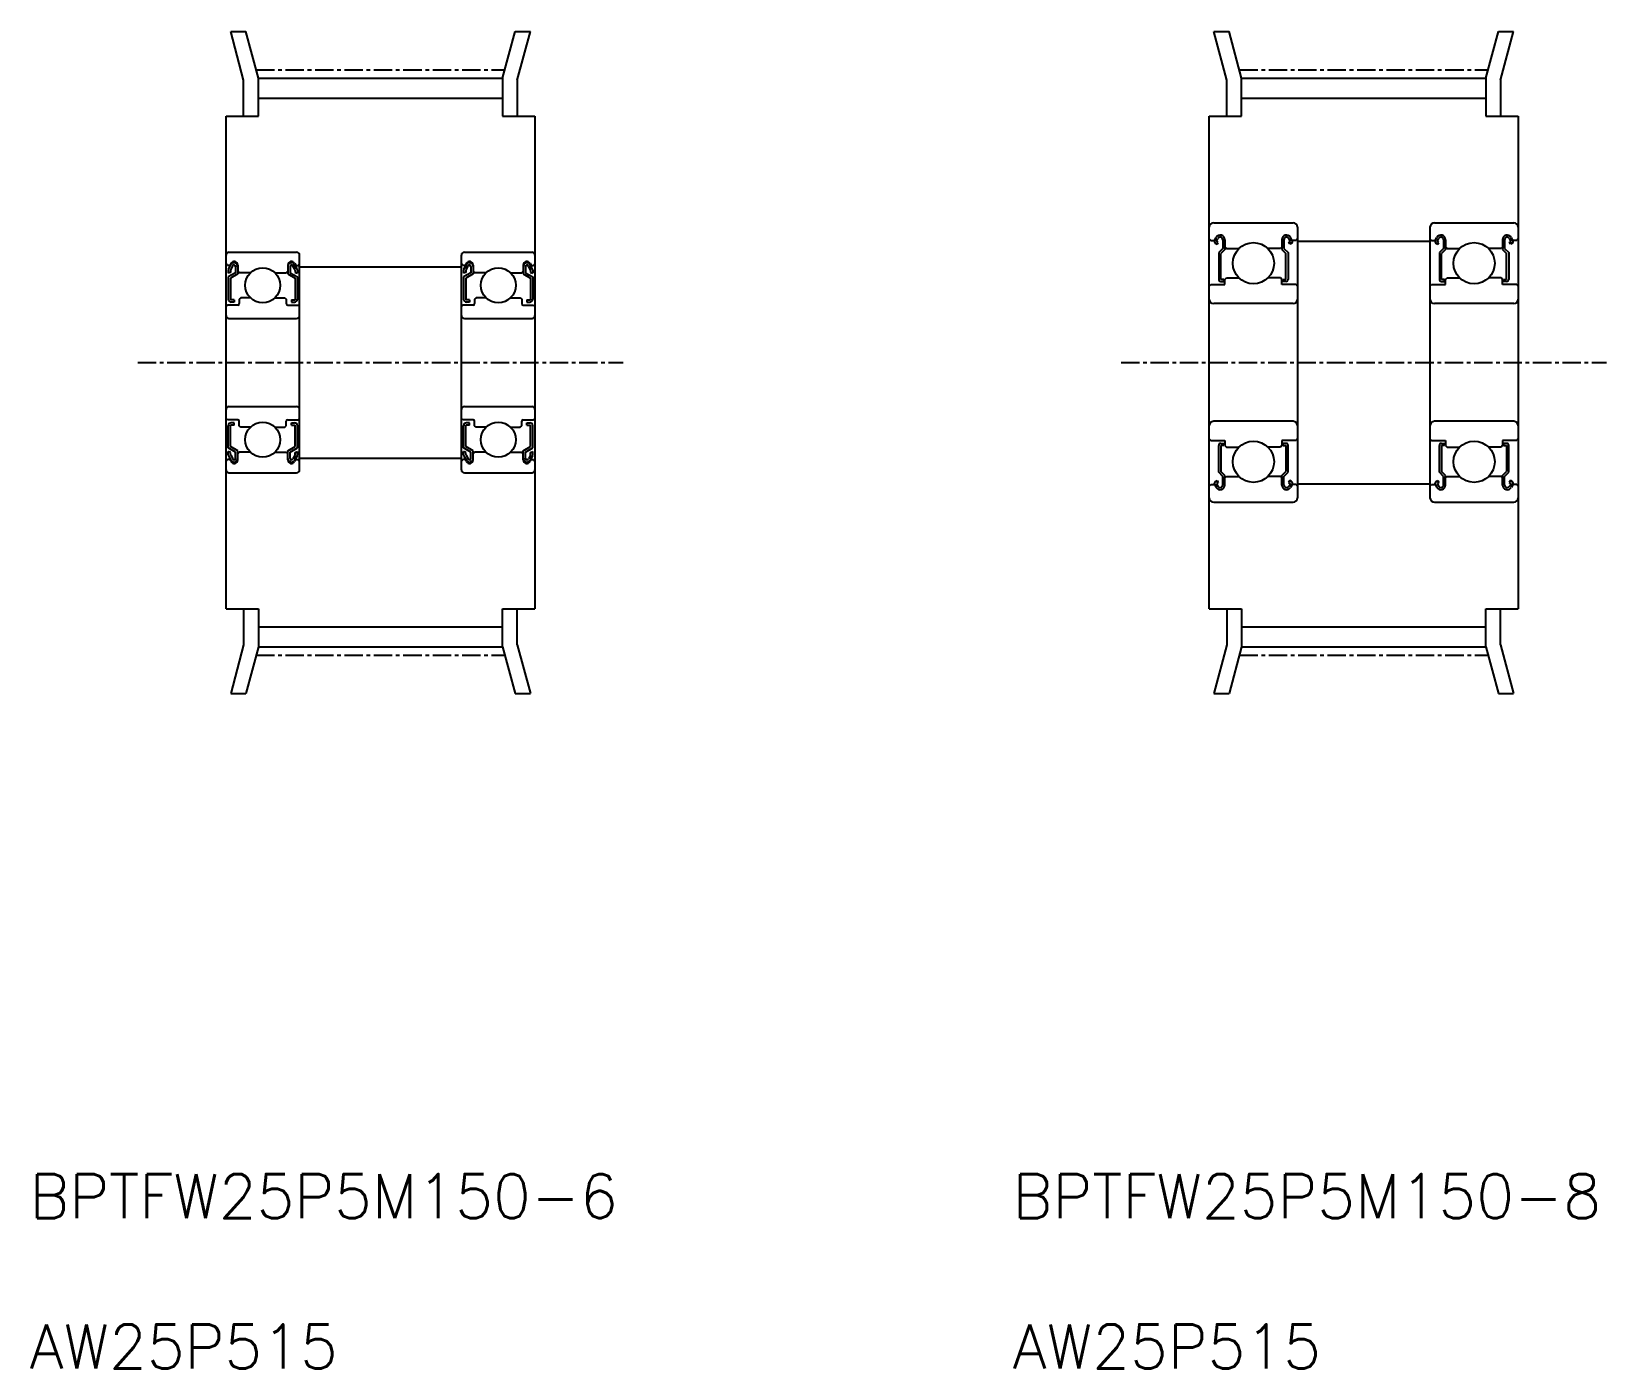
# Model space of a CAD drawing. Extents: x 22 to 129, y 0 to 91.
import ezdxf
from ezdxf.enums import TextEntityAlignment as Align

# ---------------------------------------------------------------- set-up
doc = ezdxf.new("R2010")
doc.units = 0
doc.linetypes.add('CENTER', pattern=[2, 1.25, -0.25, 0.25, -0.25])
doc.layers.get('0').update_dxf_attribs({"linetype": 'CONTINUOUS'})
doc.layers.add('CENTER', color=1, linetype='CONTINUOUS')
doc.styles.get("Standard").update_dxf_attribs({"font": 'txt.shx', "bigfont": 'bigfont.shx'})

msp = doc.modelspace()

# ---------------------------------------------------------------- linework, layer by layer
at = {"color": 7, "linetype": 'CONTINUOUS'}
for p, q in [((35.52, 91.21), (36.55, 91.21)), ((36.4, 87.91), (35.52, 91.21)), ((37.4, 88.04), (36.55, 91.21)), ((54, 88.04), (54.85, 91.21)), ((54.85, 91.21), (55.89, 91.21)), ((55, 87.91), (55.89, 91.21)), ((103.23, 87.91), (102.34, 91.21)), ((102.34, 91.21), (103.38, 91.21)), ((104.23, 88.04), (103.38, 91.21)), ((120.83, 88.04), (121.68, 91.21)), ((121.68, 91.21), (122.71, 91.21)), ((121.83, 87.91), (122.71, 91.21)), ((36.4, 85.46), (36.4, 87.91)), ((37.4, 85.46), (37.4, 88.04)), ((37.4, 88.04), (54, 88.04)), ((54, 88.04), (54, 85.46)), ((55, 87.91), (55, 85.46)), ((103.23, 85.46), (103.23, 87.91)), ((104.23, 88.04), (120.83, 88.04)), ((104.23, 85.46), (104.23, 88.04)), ((120.83, 88.04), (120.83, 85.46)), ((121.83, 87.91), (121.83, 85.46)), ((37.4, 86.68), (54, 86.68)), ((104.23, 86.68), (120.83, 86.68)), ((35.2, 51.96), (35.2, 85.46)), ((35.2, 85.46), (37.4, 85.46)), ((54, 85.46), (56.2, 85.46)), ((56.2, 85.46), (56.2, 51.96)), ((102.03, 85.46), (104.23, 85.46)), ((102.03, 51.96), (102.03, 85.46)), ((120.83, 85.46), (123.03, 85.46)), ((123.03, 85.46), (123.03, 51.96)), ((102.33, 78.21), (107.73, 78.21)), ((117.33, 78.21), (122.73, 78.21)), ((102.03, 77.11), (102.13, 77.01)), ((102.38, 77.01), (102.5, 77.21)), ((102.51, 76.94), (102.62, 77.14)), ((107.55, 76.94), (107.43, 77.14)), ((107.67, 77.01), (107.56, 77.21)), ((108.03, 77.11), (107.93, 77.01)), ((108.03, 77.91), (108.03, 59.51)), ((117.03, 77.91), (117.03, 59.51)), ((117.03, 77.11), (117.13, 77.01)), ((117.38, 77.01), (117.5, 77.21)), ((117.51, 76.94), (117.62, 77.14)), ((122.55, 76.94), (122.43, 77.14)), ((122.67, 77.01), (122.56, 77.21)), ((123.03, 77.11), (122.93, 77.01)), ((35.4, 76.21), (40, 76.21)), ((40.2, 61.41), (40.2, 76.01)), ((51.2, 61.41), (51.2, 76.01)), ((51.4, 76.21), (56, 76.21)), ((102.13, 77.01), (102.38, 77.01)), ((102.43, 76.82), (102.56, 76.75)), ((102.63, 76.87), (102.51, 76.94)), ((102.56, 76.75), (102.63, 76.87)), ((102.95, 76.46), (102.67, 76.18)), ((102.67, 76.18), (102.67, 74.36)), ((103.09, 76.4), (102.81, 76.12)), ((102.81, 74.36), (102.81, 76.12)), ((102.95, 77.05), (102.95, 76.46)), ((103.09, 77.05), (103.09, 76.4)), ((103.09, 76.56), (103.19, 76.46)), ((103.19, 76.46), (104.05, 76.46)), ((106.86, 76.46), (106.01, 76.46)), ((106.96, 76.56), (106.86, 76.46)), ((106.96, 77.05), (106.96, 76.4)), ((106.96, 76.4), (107.24, 76.12)), ((107.1, 77.05), (107.1, 76.46)), ((107.1, 76.46), (107.39, 76.18)), ((107.24, 74.36), (107.24, 76.12)), ((107.39, 76.18), (107.39, 74.36)), ((107.42, 76.87), (107.55, 76.94)), ((107.5, 76.75), (107.42, 76.87)), ((107.62, 76.82), (107.5, 76.75)), ((107.93, 77.01), (107.67, 77.01)), ((108.03, 76.96), (117.03, 76.96)), ((117.13, 77.01), (117.38, 77.01)), ((117.43, 76.82), (117.56, 76.75)), ((117.63, 76.87), (117.51, 76.94)), ((117.56, 76.75), (117.63, 76.87)), ((117.95, 76.46), (117.67, 76.18)), ((117.67, 76.18), (117.67, 74.36)), ((118.09, 76.4), (117.81, 76.12)), ((117.81, 74.36), (117.81, 76.12)), ((117.95, 77.05), (117.95, 76.46)), ((118.09, 77.05), (118.09, 76.4)), ((118.09, 76.56), (118.19, 76.46)), ((118.19, 76.46), (119.05, 76.46)), ((121.86, 76.46), (121.01, 76.46)), ((121.96, 76.56), (121.86, 76.46)), ((121.96, 77.05), (121.96, 76.4)), ((121.96, 76.4), (122.24, 76.12)), ((122.1, 77.05), (122.1, 76.46)), ((122.1, 76.46), (122.39, 76.18)), ((122.24, 74.36), (122.24, 76.12)), ((122.39, 76.18), (122.39, 74.36)), ((122.42, 76.87), (122.55, 76.94)), ((122.5, 76.75), (122.42, 76.87)), ((122.62, 76.82), (122.5, 76.75)), ((122.93, 77.01), (122.67, 77.01)), ((35.3, 75.31), (35.2, 75.41)), ((35.45, 75.31), (35.3, 75.31)), ((35.35, 75.01), (35.35, 74.78)), ((35.37, 75.06), (35.56, 75.4)), ((35.54, 75.46), (35.45, 75.31)), ((35.5, 74.97), (35.5, 74.83)), ((35.52, 75.02), (35.66, 75.26)), ((35.85, 75.24), (35.85, 74.81)), ((36, 75.33), (36, 74.91)), ((36, 75.24), (36, 74.73)), ((39.4, 75.33), (39.4, 74.91)), ((39.4, 75.24), (39.4, 74.73)), ((39.55, 75.24), (39.55, 74.81)), ((39.89, 75.02), (39.75, 75.26)), ((40.04, 75.06), (39.84, 75.4)), ((39.87, 75.46), (39.95, 75.31)), ((39.9, 74.97), (39.9, 74.83)), ((39.95, 75.31), (40.1, 75.31)), ((40.05, 75.01), (40.05, 74.78)), ((40.1, 75.31), (40.2, 75.41)), ((40.2, 75.21), (51.2, 75.21)), ((51.3, 75.31), (51.2, 75.41)), ((51.45, 75.31), (51.3, 75.31)), ((51.35, 75.01), (51.35, 74.78)), ((51.37, 75.06), (51.56, 75.4)), ((51.54, 75.46), (51.45, 75.31)), ((51.5, 74.97), (51.5, 74.83)), ((51.52, 75.02), (51.66, 75.26)), ((51.85, 75.24), (51.85, 74.81)), ((52, 75.33), (52, 74.91)), ((52, 75.24), (52, 74.73)), ((55.4, 75.33), (55.4, 74.91)), ((55.4, 75.24), (55.4, 74.73)), ((55.55, 75.24), (55.55, 74.81)), ((55.89, 75.02), (55.75, 75.26)), ((56.04, 75.06), (55.84, 75.4)), ((55.87, 75.46), (55.95, 75.31)), ((55.9, 74.97), (55.9, 74.83)), ((55.95, 75.31), (56.1, 75.31)), ((56.05, 75.01), (56.05, 74.78)), ((56.1, 75.31), (56.2, 75.41)), ((108.03, 75.61), (108.03, 75.61)), ((123.03, 75.61), (123.03, 75.61)), ((35.5, 74.83), (35.35, 74.78)), ((35.85, 74.81), (35.35, 74.53)), ((35.35, 74.53), (35.35, 73.01)), ((36, 74.73), (35.5, 74.44)), ((35.5, 74.44), (35.5, 72.96)), ((36.1, 74.81), (36, 74.91)), ((36.87, 74.81), (36.1, 74.81)), ((38.54, 74.81), (39.3, 74.81)), ((39.3, 74.81), (39.4, 74.91)), ((39.4, 74.73), (39.9, 74.44)), ((39.55, 74.81), (40.05, 74.53)), ((39.9, 74.83), (40.05, 74.78)), ((39.9, 74.44), (39.9, 72.96)), ((40.05, 74.53), (40.05, 73.01)), ((51.5, 74.83), (51.35, 74.78)), ((51.85, 74.81), (51.35, 74.53)), ((51.35, 74.53), (51.35, 73.01)), ((52, 74.73), (51.5, 74.44)), ((51.5, 74.44), (51.5, 72.96)), ((52.1, 74.81), (52, 74.91)), ((52.87, 74.81), (52.1, 74.81)), ((54.54, 74.81), (55.3, 74.81)), ((55.3, 74.81), (55.4, 74.91)), ((55.4, 74.73), (55.9, 74.44)), ((55.55, 74.81), (56.05, 74.53)), ((55.9, 74.83), (56.05, 74.78)), ((55.9, 74.44), (55.9, 72.96)), ((56.05, 74.53), (56.05, 73.01)), ((102.03, 73.91), (102.13, 74.01)), ((102.13, 74.01), (103.09, 74.01)), ((103.02, 74.36), (102.81, 74.36)), ((102.81, 74.21), (103.02, 74.21)), ((103.02, 74.21), (103.02, 74.36)), ((103.09, 74.36), (103.19, 74.46)), ((103.09, 74.01), (103.09, 74.36)), ((103.19, 74.46), (104.05, 74.46)), ((106.86, 74.46), (106.01, 74.46)), ((106.96, 74.36), (106.86, 74.46)), ((106.96, 74.01), (106.96, 74.36)), ((107.93, 74.01), (106.96, 74.01)), ((107.03, 74.21), (107.03, 74.36)), ((107.03, 74.36), (107.24, 74.36)), ((107.24, 74.21), (107.03, 74.21)), ((108.03, 73.91), (107.93, 74.01)), ((117.03, 73.91), (117.13, 74.01)), ((117.13, 74.01), (118.09, 74.01)), ((118.02, 74.36), (117.81, 74.36)), ((117.81, 74.21), (118.02, 74.21)), ((118.02, 74.21), (118.02, 74.36)), ((118.09, 74.36), (118.19, 74.46)), ((118.09, 74.01), (118.09, 74.36)), ((118.19, 74.46), (119.05, 74.46)), ((121.86, 74.46), (121.01, 74.46)), ((121.96, 74.36), (121.86, 74.46)), ((121.96, 74.01), (121.96, 74.36)), ((122.93, 74.01), (121.96, 74.01)), ((122.03, 74.21), (122.03, 74.36)), ((122.03, 74.36), (122.24, 74.36)), ((122.24, 74.21), (122.03, 74.21)), ((123.03, 73.91), (122.93, 74.01)), ((35.75, 72.96), (35.5, 72.96)), ((35.75, 72.81), (35.55, 72.81)), ((35.75, 72.96), (35.75, 72.81)), ((36.2, 73.11), (36.1, 73.01)), ((36.1, 73.01), (36.1, 72.71)), ((36.87, 73.11), (36.2, 73.11)), ((38.54, 73.11), (39.2, 73.11)), ((39.2, 73.11), (39.3, 73.01)), ((39.3, 73.01), (39.3, 72.71)), ((39.65, 72.96), (39.9, 72.96)), ((39.65, 72.96), (39.65, 72.81)), ((39.65, 72.81), (39.85, 72.81)), ((51.75, 72.96), (51.5, 72.96)), ((51.75, 72.81), (51.55, 72.81)), ((51.75, 72.96), (51.75, 72.81)), ((52.2, 73.11), (52.1, 73.01)), ((52.1, 73.01), (52.1, 72.71)), ((52.87, 73.11), (52.2, 73.11)), ((54.54, 73.11), (55.2, 73.11)), ((55.2, 73.11), (55.3, 73.01)), ((55.3, 73.01), (55.3, 72.71)), ((55.65, 72.96), (55.9, 72.96)), ((55.65, 72.96), (55.65, 72.81)), ((55.65, 72.81), (55.85, 72.81)), ((108.03, 73.31), (108.03, 73.31)), ((123.03, 73.31), (123.03, 73.31)), ((35.3, 72.61), (35.2, 72.51)), ((35.2, 72.36), (35.2, 72.36)), ((36, 72.61), (35.3, 72.61)), ((39.4, 72.61), (40.1, 72.61)), ((40.1, 72.61), (40.2, 72.51)), ((51.3, 72.61), (51.2, 72.51)), ((51.2, 72.36), (51.2, 72.36)), ((52, 72.61), (51.3, 72.61)), ((55.4, 72.61), (56.1, 72.61)), ((56.1, 72.61), (56.2, 72.51)), ((107.73, 72.71), (102.33, 72.71)), ((122.73, 72.71), (117.33, 72.71)), ((35.4, 71.71), (40, 71.71)), ((51.4, 71.71), (56, 71.71)), ((35.4, 65.71), (40, 65.71)), ((51.4, 65.71), (56, 65.71)), ((35.2, 65.06), (35.2, 65.06)), ((35.3, 64.81), (35.2, 64.91)), ((36, 64.81), (35.3, 64.81)), ((35.35, 62.9), (35.35, 64.41)), ((35.75, 64.46), (35.5, 64.46)), ((35.5, 62.99), (35.5, 64.46)), ((35.75, 64.61), (35.55, 64.61)), ((35.75, 64.46), (35.75, 64.61)), ((36.1, 64.41), (36.1, 64.71)), ((36.2, 64.31), (36.1, 64.41)), ((36.87, 64.31), (36.2, 64.31)), ((38.54, 64.31), (39.2, 64.31)), ((39.2, 64.31), (39.3, 64.41)), ((39.3, 64.41), (39.3, 64.71)), ((39.4, 64.81), (40.1, 64.81)), ((39.65, 64.46), (39.65, 64.61)), ((39.65, 64.61), (39.85, 64.61)), ((39.65, 64.46), (39.9, 64.46)), ((39.9, 62.99), (39.9, 64.46)), ((40.05, 62.9), (40.05, 64.41)), ((40.1, 64.81), (40.2, 64.91)), ((51.2, 65.06), (51.2, 65.06)), ((51.3, 64.81), (51.2, 64.91)), ((52, 64.81), (51.3, 64.81)), ((51.35, 62.9), (51.35, 64.41)), ((51.75, 64.46), (51.5, 64.46)), ((51.5, 62.99), (51.5, 64.46)), ((51.75, 64.61), (51.55, 64.61)), ((51.75, 64.46), (51.75, 64.61)), ((52.1, 64.41), (52.1, 64.71)), ((52.2, 64.31), (52.1, 64.41)), ((52.87, 64.31), (52.2, 64.31)), ((54.54, 64.31), (55.2, 64.31)), ((55.2, 64.31), (55.3, 64.41)), ((55.3, 64.41), (55.3, 64.71)), ((55.4, 64.81), (56.1, 64.81)), ((55.65, 64.46), (55.65, 64.61)), ((55.65, 64.61), (55.85, 64.61)), ((55.65, 64.46), (55.9, 64.46)), ((55.9, 62.99), (55.9, 64.46)), ((56.05, 62.9), (56.05, 64.41)), ((56.1, 64.81), (56.2, 64.91)), ((107.73, 64.71), (102.33, 64.71)), ((122.73, 64.71), (117.33, 64.71)), ((102.03, 63.51), (102.13, 63.41)), ((102.13, 63.41), (103.09, 63.41)), ((102.81, 63.21), (103.02, 63.21)), ((103.02, 63.21), (103.02, 63.07)), ((103.09, 63.41), (103.09, 63.06)), ((107.93, 63.41), (106.96, 63.41)), ((106.96, 63.41), (106.96, 63.06)), ((107.24, 63.21), (107.03, 63.21)), ((107.03, 63.21), (107.03, 63.07)), ((108.03, 63.51), (107.93, 63.41)), ((117.03, 63.51), (117.13, 63.41)), ((117.13, 63.41), (118.09, 63.41)), ((117.81, 63.21), (118.02, 63.21)), ((118.02, 63.21), (118.02, 63.07)), ((118.09, 63.41), (118.09, 63.06)), ((122.93, 63.41), (121.96, 63.41)), ((121.96, 63.41), (121.96, 63.06)), ((122.24, 63.21), (122.03, 63.21)), ((122.03, 63.21), (122.03, 63.07)), ((123.03, 63.51), (122.93, 63.41)), ((35.3, 62.11), (35.2, 62.01)), ((35.45, 62.11), (35.3, 62.11)), ((35.85, 62.61), (35.35, 62.9)), ((35.5, 62.6), (35.35, 62.65)), ((35.35, 62.42), (35.35, 62.65)), ((35.37, 62.37), (35.56, 62.03)), ((35.54, 61.97), (35.45, 62.11)), ((36, 62.7), (35.5, 62.99)), ((35.5, 62.46), (35.5, 62.6)), ((35.52, 62.41), (35.66, 62.17)), ((35.85, 62.19), (35.85, 62.61)), ((36, 62.19), (36, 62.7)), ((36.1, 62.61), (36, 62.51)), ((36, 62.09), (36, 62.51)), ((36.87, 62.61), (36.1, 62.61)), ((38.54, 62.61), (39.3, 62.61)), ((39.3, 62.61), (39.4, 62.51)), ((39.4, 62.7), (39.9, 62.99)), ((39.4, 62.19), (39.4, 62.7)), ((39.4, 62.09), (39.4, 62.51)), ((39.55, 62.61), (40.05, 62.9)), ((39.55, 62.19), (39.55, 62.61)), ((39.89, 62.41), (39.75, 62.17)), ((40.04, 62.37), (39.84, 62.03)), ((39.87, 61.97), (39.95, 62.11)), ((39.9, 62.6), (40.05, 62.65)), ((39.9, 62.46), (39.9, 62.6)), ((39.95, 62.11), (40.1, 62.11)), ((40.05, 62.42), (40.05, 62.65)), ((40.1, 62.11), (40.2, 62.01)), ((40.2, 62.21), (51.2, 62.21)), ((51.3, 62.11), (51.2, 62.01)), ((51.45, 62.11), (51.3, 62.11)), ((51.85, 62.61), (51.35, 62.9)), ((51.5, 62.6), (51.35, 62.65)), ((51.35, 62.42), (51.35, 62.65)), ((51.37, 62.37), (51.56, 62.03)), ((51.54, 61.97), (51.45, 62.11)), ((52, 62.7), (51.5, 62.99)), ((51.5, 62.46), (51.5, 62.6)), ((51.52, 62.41), (51.66, 62.17)), ((51.85, 62.19), (51.85, 62.61)), ((52, 62.19), (52, 62.7)), ((52.1, 62.61), (52, 62.51)), ((52, 62.09), (52, 62.51)), ((52.87, 62.61), (52.1, 62.61)), ((54.54, 62.61), (55.3, 62.61)), ((55.3, 62.61), (55.4, 62.51)), ((55.4, 62.7), (55.9, 62.99)), ((55.4, 62.19), (55.4, 62.7)), ((55.4, 62.09), (55.4, 62.51)), ((55.55, 62.61), (56.05, 62.9)), ((55.55, 62.19), (55.55, 62.61)), ((55.89, 62.41), (55.75, 62.17)), ((56.04, 62.37), (55.84, 62.03)), ((55.87, 61.97), (55.95, 62.11)), ((55.9, 62.6), (56.05, 62.65)), ((55.9, 62.46), (55.9, 62.6)), ((55.95, 62.11), (56.1, 62.11)), ((56.05, 62.42), (56.05, 62.65)), ((56.1, 62.11), (56.2, 62.01)), ((102.67, 61.25), (102.67, 63.07)), ((103.02, 63.07), (102.81, 63.07)), ((102.81, 63.07), (102.81, 61.31)), ((103.09, 63.06), (103.19, 62.96)), ((103.19, 62.96), (104.05, 62.96)), ((106.86, 62.96), (106.01, 62.96)), ((106.96, 63.06), (106.86, 62.96)), ((107.03, 63.07), (107.24, 63.07)), ((107.24, 63.07), (107.24, 61.31)), ((107.39, 61.25), (107.39, 63.07)), ((117.67, 61.25), (117.67, 63.07)), ((118.02, 63.07), (117.81, 63.07)), ((117.81, 63.07), (117.81, 61.31)), ((118.09, 63.06), (118.19, 62.96)), ((118.19, 62.96), (119.05, 62.96)), ((121.86, 62.96), (121.01, 62.96)), ((121.96, 63.06), (121.86, 62.96)), ((122.03, 63.07), (122.24, 63.07)), ((122.24, 63.07), (122.24, 61.31)), ((122.39, 61.25), (122.39, 63.07)), ((35.4, 61.21), (40, 61.21)), ((51.4, 61.21), (56, 61.21)), ((102.95, 60.96), (102.67, 61.25)), ((103.09, 61.02), (102.81, 61.31)), ((103.09, 60.38), (103.09, 61.02)), ((106.96, 61.02), (107.24, 61.31)), ((106.96, 60.38), (106.96, 61.02)), ((107.1, 60.96), (107.39, 61.25)), ((117.95, 60.96), (117.67, 61.25)), ((118.09, 61.02), (117.81, 61.31)), ((118.09, 60.38), (118.09, 61.02)), ((121.96, 61.02), (122.24, 61.31)), ((121.96, 60.38), (121.96, 61.02)), ((122.1, 60.96), (122.39, 61.25)), ((102.03, 60.31), (102.13, 60.41)), ((102.13, 60.41), (102.38, 60.41)), ((102.38, 60.41), (102.5, 60.22)), ((102.43, 60.61), (102.56, 60.68)), ((102.63, 60.56), (102.51, 60.49)), ((102.51, 60.49), (102.62, 60.29)), ((102.56, 60.68), (102.63, 60.56)), ((102.95, 60.38), (102.95, 60.96)), ((103.09, 60.86), (103.19, 60.96)), ((103.19, 60.96), (104.05, 60.96)), ((106.86, 60.96), (106.01, 60.96)), ((106.96, 60.86), (106.86, 60.96)), ((107.1, 60.38), (107.1, 60.96)), ((107.5, 60.68), (107.42, 60.56)), ((107.42, 60.56), (107.55, 60.49)), ((107.55, 60.49), (107.43, 60.29)), ((107.62, 60.61), (107.5, 60.68)), ((107.67, 60.41), (107.56, 60.22)), ((107.93, 60.41), (107.67, 60.41)), ((108.03, 60.31), (107.93, 60.41)), ((108.03, 60.46), (117.03, 60.46)), ((117.03, 60.31), (117.13, 60.41)), ((117.13, 60.41), (117.38, 60.41)), ((117.38, 60.41), (117.5, 60.22)), ((117.43, 60.61), (117.56, 60.68)), ((117.63, 60.56), (117.51, 60.49)), ((117.51, 60.49), (117.62, 60.29)), ((117.56, 60.68), (117.63, 60.56)), ((117.95, 60.38), (117.95, 60.96)), ((118.09, 60.86), (118.19, 60.96)), ((118.19, 60.96), (119.05, 60.96)), ((121.86, 60.96), (121.01, 60.96)), ((121.96, 60.86), (121.86, 60.96)), ((122.1, 60.38), (122.1, 60.96)), ((122.5, 60.68), (122.42, 60.56)), ((122.42, 60.56), (122.55, 60.49)), ((122.55, 60.49), (122.43, 60.29)), ((122.62, 60.61), (122.5, 60.68)), ((122.67, 60.41), (122.56, 60.22)), ((122.93, 60.41), (122.67, 60.41)), ((123.03, 60.31), (122.93, 60.41)), ((102.33, 59.21), (107.73, 59.21)), ((117.33, 59.21), (122.73, 59.21)), ((35.2, 51.96), (37.4, 51.96)), ((36.4, 51.96), (36.4, 49.52)), ((37.4, 51.96), (37.4, 49.39)), ((54, 51.96), (56.2, 51.96)), ((54, 49.39), (54, 51.96)), ((55, 49.52), (55, 51.96)), ((102.03, 51.96), (104.23, 51.96)), ((103.23, 51.96), (103.23, 49.52)), ((104.23, 51.96), (104.23, 49.39)), ((120.83, 49.39), (120.83, 51.96)), ((120.83, 51.96), (123.03, 51.96)), ((121.83, 49.52), (121.83, 51.96)), ((37.4, 50.74), (54, 50.74)), ((104.23, 50.74), (120.83, 50.74)), ((36.4, 49.52), (35.52, 46.21)), ((37.4, 49.39), (36.55, 46.21)), ((37.4, 49.39), (54, 49.39)), ((54, 49.39), (54.85, 46.21)), ((55, 49.52), (55.89, 46.21)), ((103.23, 49.52), (102.34, 46.21)), ((104.23, 49.39), (103.38, 46.21)), ((104.23, 49.39), (120.83, 49.39)), ((120.83, 49.39), (121.68, 46.21)), ((121.83, 49.52), (122.71, 46.21)), ((35.52, 46.21), (36.55, 46.21)), ((54.85, 46.21), (55.89, 46.21)), ((102.34, 46.21), (103.38, 46.21)), ((121.68, 46.21), (122.71, 46.21))]:
    msp.add_line(p, q, dxfattribs=at)
for centre, radius in [((105.03, 75.46), 1.4), ((120.03, 75.46), 1.4), ((37.7, 73.96), 1.19), ((53.7, 73.96), 1.19), ((37.7, 63.46), 1.19), ((53.7, 63.46), 1.19), ((105.03, 61.96), 1.4), ((120.03, 61.96), 1.4)]:
    msp.add_circle(centre, radius, dxfattribs=at)
for centre, radius, start, end in [((102.33, 77.91), 0.3, 90, 180), ((107.73, 77.91), 0.3, 0, 90), ((117.33, 77.91), 0.3, 90, 180), ((122.73, 77.91), 0.3, 0, 90), ((102.77, 77.05), 0.319, 0, 150.0003), ((102.77, 77.05), 0.177, 0, 150.0032), ((107.28, 77.05), 0.319, 29.9997, 180), ((107.28, 77.05), 0.177, 29.9968, 180), ((117.77, 77.05), 0.319, 0, 150.0003), ((117.77, 77.05), 0.177, 0, 150.0032), ((122.28, 77.05), 0.319, 29.9997, 180), ((122.28, 77.05), 0.177, 29.9968, 180), ((35.4, 76.01), 0.2, 90, 180), ((40, 76.01), 0.2, 0, 90), ((51.4, 76.01), 0.2, 90, 180), ((56, 76.01), 0.2, 0, 90), ((102.51, 76.94), 0.142, 149.9903, 240.0019), ((107.55, 76.94), 0.142, 299.9981, 30.0097), ((117.51, 76.94), 0.142, 149.9903, 240.0019), ((122.55, 76.94), 0.142, 299.9981, 30.0097), ((35.45, 75.01), 0.1, 150.0003, 180.0006), ((35.6, 74.97), 0.1, 150.0003, 180.0006), ((35.75, 75.33), 0.25, 359.9996, 150.0002), ((35.75, 75.24), 0.25, 0, 139.1944), ((35.75, 75.24), 0.1, 0, 167.1249), ((39.65, 75.33), 0.25, 29.9998, 180.0004), ((39.65, 75.24), 0.25, 40.8056, 180), ((39.65, 75.24), 0.1, 12.8751, 180), ((39.8, 74.97), 0.1, 359.9994, 29.9997), ((39.95, 75.01), 0.1, 359.9994, 29.9997), ((51.45, 75.01), 0.1, 150.0003, 180.0006), ((51.6, 74.97), 0.1, 150.0003, 180.0006), ((51.75, 75.33), 0.25, 359.9996, 150.0002), ((51.75, 75.24), 0.25, 0, 139.1944), ((51.75, 75.24), 0.1, 0, 167.1249), ((55.65, 75.33), 0.25, 29.9998, 180.0004), ((55.65, 75.24), 0.25, 40.8056, 180), ((55.65, 75.24), 0.1, 12.8751, 180), ((55.8, 74.97), 0.1, 359.9994, 29.9997), ((55.95, 75.01), 0.1, 359.9994, 29.9997), ((102.81, 74.36), 0.142, 180.0001, 270), ((107.24, 74.36), 0.142, 270, 359.9999), ((117.81, 74.36), 0.142, 180.0001, 270), ((122.24, 74.36), 0.142, 270, 359.9999), ((35.55, 73.01), 0.2, 180.0003, 270.0003), ((39.85, 73.01), 0.2, 269.9997, 359.9997), ((51.55, 73.01), 0.2, 180.0003, 270.0003), ((55.85, 73.01), 0.2, 269.9997, 359.9997), ((102.33, 73.01), 0.3, 180, 270), ((107.73, 73.01), 0.3, 270, 0), ((117.33, 73.01), 0.3, 180, 270), ((122.73, 73.01), 0.3, 270, 0), ((35.4, 71.91), 0.2, 180, 270), ((36, 72.71), 0.1, 270.0006, 0), ((39.4, 72.71), 0.1, 180, 269.9994), ((40, 71.91), 0.2, 270, 0), ((51.4, 71.91), 0.2, 180, 270), ((52, 72.71), 0.1, 270.0006, 0), ((55.4, 72.71), 0.1, 180, 269.9994), ((56, 71.91), 0.2, 270, 0), ((35.4, 65.51), 0.2, 90, 180), ((40, 65.51), 0.2, 0, 90), ((51.4, 65.51), 0.2, 90, 180), ((56, 65.51), 0.2, 0, 90), ((35.55, 64.41), 0.2, 89.9997, 179.9997), ((36, 64.71), 0.1, 0, 89.9994), ((39.4, 64.71), 0.1, 90.0006, 180), ((39.85, 64.41), 0.2, 0.0003, 90.0003), ((51.55, 64.41), 0.2, 89.9997, 179.9997), ((52, 64.71), 0.1, 0, 89.9994), ((55.4, 64.71), 0.1, 90.0006, 180), ((55.85, 64.41), 0.2, 0.0003, 90.0003), ((102.33, 64.41), 0.3, 90, 180), ((107.73, 64.41), 0.3, 0, 90), ((117.33, 64.41), 0.3, 90, 180), ((122.73, 64.41), 0.3, 0, 90), ((102.81, 63.07), 0.142, 90, 179.9999), ((107.24, 63.07), 0.142, 0.0001, 90), ((117.81, 63.07), 0.142, 90, 179.9999), ((122.24, 63.07), 0.142, 0.0001, 90), ((35.45, 62.42), 0.1, 179.9994, 209.9997), ((35.6, 62.46), 0.1, 179.9994, 209.9997), ((35.75, 62.09), 0.25, 209.9998, 0.0004), ((35.75, 62.19), 0.25, 220.8056, 0), ((35.75, 62.19), 0.1, 192.8751, 0), ((39.65, 62.19), 0.25, 180, 319.1944), ((39.65, 62.09), 0.25, 179.9996, 330.0002), ((39.65, 62.19), 0.1, 180, 347.1249), ((39.8, 62.46), 0.1, 330.0003, 0.0006), ((39.95, 62.42), 0.1, 330.0003, 0.0006), ((51.45, 62.42), 0.1, 179.9994, 209.9997), ((51.6, 62.46), 0.1, 179.9994, 209.9997), ((51.75, 62.09), 0.25, 209.9998, 0.0004), ((51.75, 62.19), 0.25, 220.8056, 0), ((51.75, 62.19), 0.1, 192.8751, 0), ((55.65, 62.19), 0.25, 180, 319.1944), ((55.65, 62.09), 0.25, 179.9996, 330.0002), ((55.65, 62.19), 0.1, 180, 347.1249), ((55.8, 62.46), 0.1, 330.0003, 0.0006), ((55.95, 62.42), 0.1, 330.0003, 0.0006), ((35.4, 61.41), 0.2, 180, 270), ((40, 61.41), 0.2, 270, 0), ((51.4, 61.41), 0.2, 180, 270), ((56, 61.41), 0.2, 270, 0), ((102.51, 60.49), 0.142, 119.9981, 210.0097), ((102.77, 60.38), 0.319, 209.9997, 0), ((102.77, 60.38), 0.177, 209.9968, 0), ((107.28, 60.38), 0.319, 180, 330.0003), ((107.28, 60.38), 0.177, 180, 330.0032), ((107.55, 60.49), 0.142, 329.9903, 60.0019), ((117.51, 60.49), 0.142, 119.9981, 210.0097), ((117.77, 60.38), 0.319, 209.9997, 0), ((117.77, 60.38), 0.177, 209.9968, 0), ((122.28, 60.38), 0.319, 180, 330.0003), ((122.28, 60.38), 0.177, 180, 330.0032), ((122.55, 60.49), 0.142, 329.9903, 60.0019), ((102.33, 59.51), 0.3, 180, 270), ((107.73, 59.51), 0.3, 270, 0), ((117.33, 59.51), 0.3, 180, 270), ((122.73, 59.51), 0.3, 270, 0)]:
    msp.add_arc(centre, radius, start, end, dxfattribs=at)
at = {"layer": 'CENTER', "color": 1, "linetype": 'CENTER'}
for p, q in [((37.25, 88.61), (54.16, 88.61)), ((104.07, 88.61), (120.98, 88.61)), ((29.2, 68.71), (62.2, 68.71)), ((96.03, 68.71), (129.03, 68.71)), ((37.25, 48.82), (54.16, 48.82)), ((104.07, 48.82), (120.98, 48.82))]:
    msp.add_line(p, q, dxfattribs=at)

# ---------------------------------------------------------------- texts
at = {"color": 7, "linetype": 'CONTINUOUS'}
for s, p in [('BPTFW25P5M150-6', (21.85, 9.63)), ('BPTFW25P5M150-8', (88.67, 9.63)), ('AW25P515', (21.85, -0.59)), ('AW25P515', (88.67, -0.59))]:
    msp.add_text(s, height=3, dxfattribs=at).set_placement(p, align=Align.BOTTOM_LEFT)

doc.saveas('drawing.dxf')
